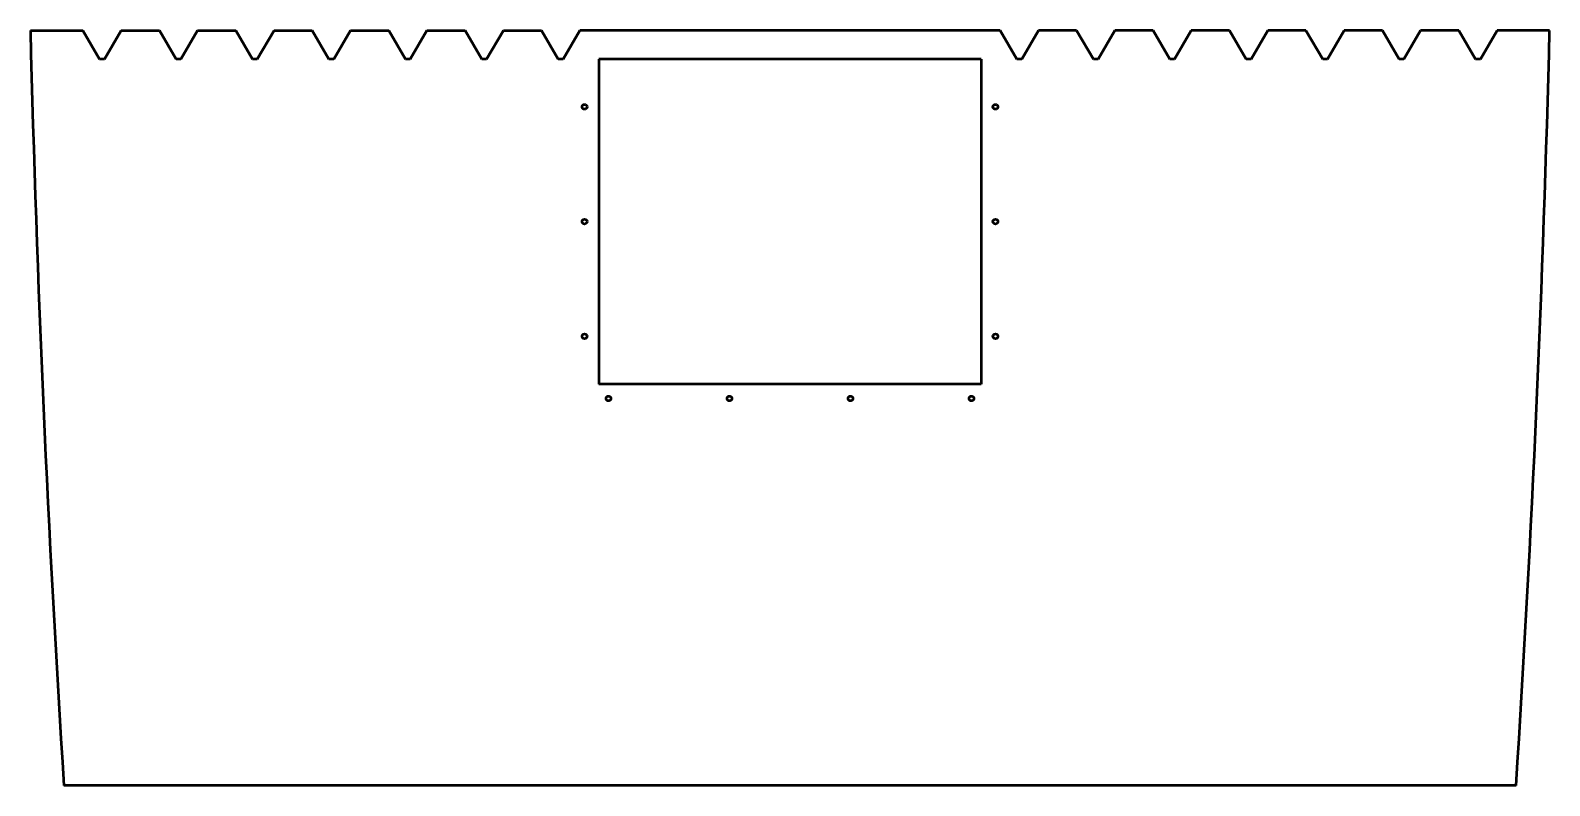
# Model space of a CAD drawing. Header units: millimetres. Extents: x -35 to 1555, y 0 to 790.
import ezdxf

# ---------------------------------------------------------------- set-up
doc = ezdxf.new("R2010")
doc.units = ezdxf.units.MM
doc.layers.add('IV_INTERIOR_PROFILES', color=7, linetype='Continuous', lineweight=50)
doc.layers.add('IV_OUTER_PROFILE', color=7, linetype='Continuous', lineweight=50)

msp = doc.modelspace()

# ---------------------------------------------------------------- linework, layer by layer
at = {"layer": 'IV_INTERIOR_PROFILES'}
for p, q in [((560, 760), (560, 420)), ((960, 760), (560, 760)), ((960, 760), (960, 420)), ((960, 420), (560, 420))]:
    msp.add_line(p, q, dxfattribs=at)
for centre in [(545, 710), (975, 710), (545, 590), (975, 590), (545, 470), (975, 470), (570, 405), (696.666667, 405), (823.333333, 405), (950, 405)]:
    msp.add_circle(centre, 2.55, dxfattribs=at)
at = {"layer": 'IV_OUTER_PROFILE'}
for p, q in [((-35, 790), (20, 790)), ((37.5, 760), (20, 790)), ((60, 790), (42.5, 760)), ((60, 790), (100, 790)), ((117.5, 760), (100, 790)), ((140, 790), (122.5, 760)), ((140, 790), (180, 790)), ((197.5, 760), (180, 790)), ((220, 790), (202.5, 760)), ((220, 790), (260, 790)), ((277.5, 760), (260, 790)), ((300, 790), (282.5, 760)), ((300, 790), (340, 790)), ((357.5, 760), (340, 790)), ((380, 790), (362.5, 760)), ((380, 790), (420, 790)), ((437.5, 760), (420, 790)), ((460, 790), (442.5, 760)), ((460, 790), (500, 790)), ((517.5, 760), (500, 790)), ((540, 790), (522.5, 760)), ((980, 790), (540, 790)), ((997.5, 760), (980, 790)), ((1020, 790), (1002.5, 760)), ((1060, 790), (1020, 790)), ((1077.5, 760), (1060, 790)), ((1100, 790), (1082.5, 760)), ((1140, 790), (1100, 790)), ((1157.5, 760), (1140, 790)), ((1180, 790), (1162.5, 760)), ((1220, 790), (1180, 790)), ((1237.5, 760), (1220, 790)), ((1260, 790), (1242.5, 760)), ((1300, 790), (1260, 790)), ((1317.5, 760), (1300, 790)), ((1340, 790), (1322.5, 760)), ((1380, 790), (1340, 790)), ((1397.5, 760), (1380, 790)), ((1420, 790), (1402.5, 760)), ((1460, 790), (1420, 790)), ((1477.5, 760), (1460, 790)), ((1500, 790), (1482.5, 760)), ((1555, 790), (1500, 790)), ((42.5, 760), (37.5, 760)), ((122.5, 760), (117.5, 760)), ((202.5, 760), (197.5, 760)), ((282.5, 760), (277.5, 760)), ((362.5, 760), (357.5, 760)), ((442.5, 760), (437.5, 760)), ((522.5, 760), (517.5, 760)), ((1002.5, 760), (997.5, 760)), ((1082.5, 760), (1077.5, 760)), ((1162.5, 760), (1157.5, 760)), ((1242.5, 760), (1237.5, 760)), ((1322.5, 760), (1317.5, 760)), ((1402.5, 760), (1397.5, 760)), ((1482.5, 760), (1477.5, 760)), ((1520, 0), (0, 0))]:
    msp.add_line(p, q, dxfattribs=at)
for centre, start, end in [((20433.62087, 1301.062317), 181.4302688736, 183.6432546027), ((-18913.62087, 1301.062317), 356.3567453973, 358.5697311264)]:
    msp.add_arc(centre, 20475, start, end, dxfattribs=at)

doc.saveas('drawing.dxf')
